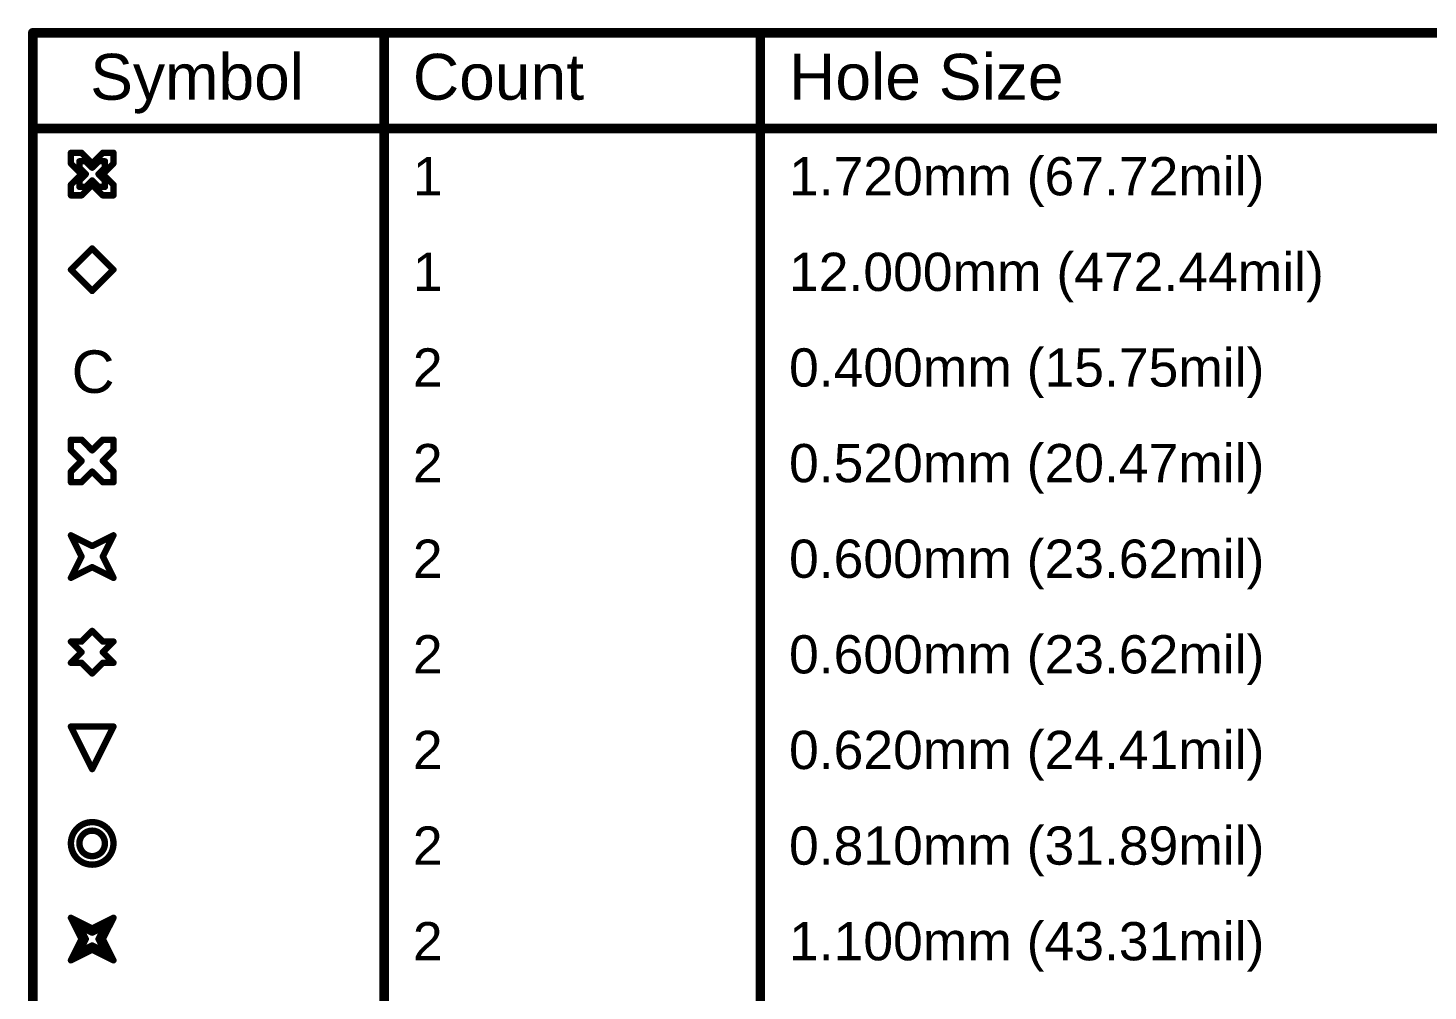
# Model space of a CAD drawing. Header units: inches. Extents: x -2.7 to 10.9, y -2.9 to 7.4.
# Drawn here: x -2.652 to -0.457, y 5.917 to 7.427 of the extents above; entities that cross this region are included whole.
import ezdxf

# ---------------------------------------------------------------- set-up
doc = ezdxf.new("R2010")
doc.units = ezdxf.units.IN
doc.header["$MEASUREMENT"] = 0
doc.layers.add('Drill Drawing', color=1, linetype='Continuous')
doc.styles.add('Arial', font='', dxfattribs={"height": 0.2})
doc.styles.get('Arial').set_extended_font_data('Arial')

msp = doc.modelspace()

# ---------------------------------------------------------------- linework, layer by layer
at = {"layer": 'Drill Drawing'}
for points in [[(-2.6445, 7.4199, 0.015, 0.015, 0), (10.9337, 7.4199, 0.015, 0.015, 0)], [(-2.6445, 4.5699, 0.015, 0.015, 0), (-2.6445, 7.4199, 0.015, 0.015, 0)], [(-2.0936, 4.5699, 0.015, 0.015, 0), (-2.0936, 7.4199, 0.015, 0.015, 0)], [(-1.5038, 4.5699, 0.015, 0.015, 0), (-1.5038, 7.4199, 0.015, 0.015, 0)], [(-2.6445, 7.2699, 0.015, 0.015, 0), (10.9337, 7.2699, 0.015, 0.015, 0)], [(-2.5847, 7.2149, 0.01, 0.01, 0), (-2.5847, 7.2316, 0.01, 0.01, 0)], [(-2.5847, 7.2316, 0.01, 0.01, 0), (-2.568, 7.2316, 0.01, 0.01, 0)], [(-2.5714, 7.2083, 0.01, 0.01, 0), (-2.5714, 7.2183, 0.01, 0.01, 0)], [(-2.5714, 7.2183, 0.01, 0.01, 0), (-2.5614, 7.2183, 0.01, 0.01, 0)], [(-2.568, 7.2316, 0.01, 0.01, 0), (-2.5514, 7.2149, 0.01, 0.01, 0)], [(-2.5614, 7.2183, 0.01, 0.01, 0), (-2.5514, 7.2083, 0.01, 0.01, 0)], [(-2.5514, 7.2149, 0.01, 0.01, 0), (-2.5347, 7.2316, 0.01, 0.01, 0)], [(-2.5514, 7.2083, 0.01, 0.01, 0), (-2.5414, 7.2183, 0.01, 0.01, 0)], [(-2.5414, 7.2183, 0.01, 0.01, 0), (-2.5314, 7.2183, 0.01, 0.01, 0)], [(-2.5347, 7.2316, 0.01, 0.01, 0), (-2.518, 7.2316, 0.01, 0.01, 0)], [(-2.5314, 7.2083, 0.01, 0.01, 0), (-2.5314, 7.2183, 0.01, 0.01, 0)], [(-2.518, 7.2149, 0.01, 0.01, 0), (-2.518, 7.2316, 0.01, 0.01, 0)], [(-2.5847, 7.2149, 0.01, 0.01, 0), (-2.568, 7.1983, 0.01, 0.01, 0)], [(-2.5847, 7.1816, 0.01, 0.01, 0), (-2.568, 7.1983, 0.01, 0.01, 0)], [(-2.5714, 7.2083, 0.01, 0.01, 0), (-2.5614, 7.1983, 0.01, 0.01, 0)], [(-2.5714, 7.1883, 0.01, 0.01, 0), (-2.5614, 7.1983, 0.01, 0.01, 0)], [(-2.5414, 7.1983, 0.01, 0.01, 0), (-2.5314, 7.2083, 0.01, 0.01, 0)], [(-2.5414, 7.1983, 0.01, 0.01, 0), (-2.5314, 7.1883, 0.01, 0.01, 0)], [(-2.5347, 7.1983, 0.01, 0.01, 0), (-2.518, 7.2149, 0.01, 0.01, 0)], [(-2.5347, 7.1983, 0.01, 0.01, 0), (-2.518, 7.1816, 0.01, 0.01, 0)], [(-2.5847, 7.1649, 0.01, 0.01, 0), (-2.5847, 7.1816, 0.01, 0.01, 0)], [(-2.5714, 7.1783, 0.01, 0.01, 0), (-2.5714, 7.1883, 0.01, 0.01, 0)], [(-2.5714, 7.1783, 0.01, 0.01, 0), (-2.5614, 7.1783, 0.01, 0.01, 0)], [(-2.568, 7.1649, 0.01, 0.01, 0), (-2.5514, 7.1816, 0.01, 0.01, 0)], [(-2.5614, 7.1783, 0.01, 0.01, 0), (-2.5514, 7.1883, 0.01, 0.01, 0)], [(-2.5514, 7.1883, 0.01, 0.01, 0), (-2.5414, 7.1783, 0.01, 0.01, 0)], [(-2.5514, 7.1816, 0.01, 0.01, 0), (-2.5347, 7.1649, 0.01, 0.01, 0)], [(-2.5414, 7.1783, 0.01, 0.01, 0), (-2.5314, 7.1783, 0.01, 0.01, 0)], [(-2.5314, 7.1783, 0.01, 0.01, 0), (-2.5314, 7.1883, 0.01, 0.01, 0)], [(-2.518, 7.1649, 0.01, 0.01, 0), (-2.518, 7.1816, 0.01, 0.01, 0)], [(-2.5847, 7.1649, 0.01, 0.01, 0), (-2.568, 7.1649, 0.01, 0.01, 0)], [(-2.5347, 7.1649, 0.01, 0.01, 0), (-2.518, 7.1649, 0.01, 0.01, 0)], [(-2.5847, 7.0483, 0.01, 0.01, 0), (-2.5514, 7.0816, 0.01, 0.01, 0)], [(-2.5514, 7.0816, 0.01, 0.01, 0), (-2.518, 7.0483, 0.01, 0.01, 0)], [(-2.5847, 7.0483, 0.01, 0.01, 0), (-2.5514, 7.0149, 0.01, 0.01, 0)], [(-2.5514, 7.0149, 0.01, 0.01, 0), (-2.518, 7.0483, 0.01, 0.01, 0)], [(-2.5847, 6.7649, 0.01, 0.01, 0), (-2.5847, 6.7816, 0.01, 0.01, 0)], [(-2.5847, 6.7816, 0.01, 0.01, 0), (-2.568, 6.7816, 0.01, 0.01, 0)], [(-2.568, 6.7816, 0.01, 0.01, 0), (-2.5514, 6.7649, 0.01, 0.01, 0)], [(-2.5514, 6.7649, 0.01, 0.01, 0), (-2.5347, 6.7816, 0.01, 0.01, 0)], [(-2.5347, 6.7816, 0.01, 0.01, 0), (-2.518, 6.7816, 0.01, 0.01, 0)], [(-2.518, 6.7649, 0.01, 0.01, 0), (-2.518, 6.7816, 0.01, 0.01, 0)], [(-2.5847, 6.7649, 0.01, 0.01, 0), (-2.568, 6.7483, 0.01, 0.01, 0)], [(-2.5347, 6.7483, 0.01, 0.01, 0), (-2.518, 6.7649, 0.01, 0.01, 0)], [(-2.5847, 6.7316, 0.01, 0.01, 0), (-2.568, 6.7483, 0.01, 0.01, 0)], [(-2.5347, 6.7483, 0.01, 0.01, 0), (-2.518, 6.7316, 0.01, 0.01, 0)], [(-2.5847, 6.7149, 0.01, 0.01, 0), (-2.5847, 6.7316, 0.01, 0.01, 0)], [(-2.5847, 6.7149, 0.01, 0.01, 0), (-2.568, 6.7149, 0.01, 0.01, 0)], [(-2.568, 6.7149, 0.01, 0.01, 0), (-2.5514, 6.7316, 0.01, 0.01, 0)], [(-2.5514, 6.7316, 0.01, 0.01, 0), (-2.5347, 6.7149, 0.01, 0.01, 0)], [(-2.5347, 6.7149, 0.01, 0.01, 0), (-2.518, 6.7149, 0.01, 0.01, 0)], [(-2.518, 6.7149, 0.01, 0.01, 0), (-2.518, 6.7316, 0.01, 0.01, 0)], [(-2.5847, 6.6316, 0.01, 0.01, 0), (-2.5514, 6.6149, 0.01, 0.01, 0)], [(-2.5847, 6.6316, 0.01, 0.01, 0), (-2.568, 6.5983, 0.01, 0.01, 0)], [(-2.5514, 6.6149, 0.01, 0.01, 0), (-2.518, 6.6316, 0.01, 0.01, 0)], [(-2.5347, 6.5983, 0.01, 0.01, 0), (-2.518, 6.6316, 0.01, 0.01, 0)], [(-2.5847, 6.5649, 0.01, 0.01, 0), (-2.568, 6.5983, 0.01, 0.01, 0)], [(-2.5847, 6.5649, 0.01, 0.01, 0), (-2.5514, 6.5816, 0.01, 0.01, 0)], [(-2.5514, 6.5816, 0.01, 0.01, 0), (-2.518, 6.5649, 0.01, 0.01, 0)], [(-2.5347, 6.5983, 0.01, 0.01, 0), (-2.518, 6.5649, 0.01, 0.01, 0)], [(-2.568, 6.4649, 0.01, 0.01, 0), (-2.5514, 6.4816, 0.01, 0.01, 0)], [(-2.5514, 6.4816, 0.01, 0.01, 0), (-2.5347, 6.4649, 0.01, 0.01, 0)], [(-2.5847, 6.4649, 0.01, 0.01, 0), (-2.568, 6.4483, 0.01, 0.01, 0)], [(-2.5847, 6.4649, 0.01, 0.01, 0), (-2.568, 6.4649, 0.01, 0.01, 0)], [(-2.5347, 6.4649, 0.01, 0.01, 0), (-2.518, 6.4649, 0.01, 0.01, 0)], [(-2.5347, 6.4483, 0.01, 0.01, 0), (-2.518, 6.4649, 0.01, 0.01, 0)], [(-2.5847, 6.4316, 0.01, 0.01, 0), (-2.568, 6.4483, 0.01, 0.01, 0)], [(-2.5847, 6.4316, 0.01, 0.01, 0), (-2.568, 6.4316, 0.01, 0.01, 0)], [(-2.568, 6.4316, 0.01, 0.01, 0), (-2.5514, 6.4149, 0.01, 0.01, 0)], [(-2.5514, 6.4149, 0.01, 0.01, 0), (-2.5347, 6.4316, 0.01, 0.01, 0)], [(-2.5347, 6.4483, 0.01, 0.01, 0), (-2.518, 6.4316, 0.01, 0.01, 0)], [(-2.5347, 6.4316, 0.01, 0.01, 0), (-2.518, 6.4316, 0.01, 0.01, 0)], [(-2.5847, 6.3316, 0.01, 0.01, 0), (-2.518, 6.3316, 0.01, 0.01, 0)], [(-2.5847, 6.3316, 0.01, 0.01, 0), (-2.5514, 6.2649, 0.01, 0.01, 0)], [(-2.5514, 6.2649, 0.01, 0.01, 0), (-2.518, 6.3316, 0.01, 0.01, 0)], [(-2.5847, 6.0316, 0.01, 0.01, 0), (-2.5514, 6.0149, 0.01, 0.01, 0)], [(-2.5847, 6.0316, 0.01, 0.01, 0), (-2.568, 5.9983, 0.01, 0.01, 0)], [(-2.5514, 6.0149, 0.01, 0.01, 0), (-2.518, 6.0316, 0.01, 0.01, 0)], [(-2.5347, 5.9983, 0.01, 0.01, 0), (-2.518, 6.0316, 0.01, 0.01, 0)], [(-2.5714, 6.0183, 0.01, 0.01, 0), (-2.5514, 6.0083, 0.01, 0.01, 0)], [(-2.5714, 6.0183, 0.01, 0.01, 0), (-2.5614, 5.9983, 0.01, 0.01, 0)], [(-2.5514, 6.0083, 0.01, 0.01, 0), (-2.5314, 6.0183, 0.01, 0.01, 0)], [(-2.5414, 5.9983, 0.01, 0.01, 0), (-2.5314, 6.0183, 0.01, 0.01, 0)], [(-2.5847, 5.9649, 0.01, 0.01, 0), (-2.568, 5.9983, 0.01, 0.01, 0)], [(-2.5714, 5.9783, 0.01, 0.01, 0), (-2.5614, 5.9983, 0.01, 0.01, 0)], [(-2.5714, 5.9783, 0.01, 0.01, 0), (-2.5514, 5.9883, 0.01, 0.01, 0)], [(-2.5514, 5.9883, 0.01, 0.01, 0), (-2.5314, 5.9783, 0.01, 0.01, 0)], [(-2.5414, 5.9983, 0.01, 0.01, 0), (-2.5314, 5.9783, 0.01, 0.01, 0)], [(-2.5347, 5.9983, 0.01, 0.01, 0), (-2.518, 5.9649, 0.01, 0.01, 0)], [(-2.5847, 5.9649, 0.01, 0.01, 0), (-2.5514, 5.9816, 0.01, 0.01, 0)], [(-2.5514, 5.9816, 0.01, 0.01, 0), (-2.518, 5.9649, 0.01, 0.01, 0)]]:
    msp.add_lwpolyline(points, format="xyseb", dxfattribs=at)
for points in [[(-2.6482, 7.4199, 0.0075, 0.0075, 1), (-2.6408, 7.4199, 0.0075, 0.0075, 1)], [(-2.6482, 7.4199, 0.0075, 0.0075, 1), (-2.6408, 7.4199, 0.0075, 0.0075, 1)], [(-2.0974, 7.4199, 0.0075, 0.0075, 1), (-2.0899, 7.4199, 0.0075, 0.0075, 1)], [(-1.5075, 7.4199, 0.0075, 0.0075, 1), (-1.5, 7.4199, 0.0075, 0.0075, 1)], [(-2.6482, 7.2699, 0.0075, 0.0075, 1), (-2.6408, 7.2699, 0.0075, 0.0075, 1)], [(-2.5872, 7.2316, 0.005, 0.005, 1), (-2.5822, 7.2316, 0.005, 0.005, 1)], [(-2.5872, 7.2316, 0.005, 0.005, 1), (-2.5822, 7.2316, 0.005, 0.005, 1)], [(-2.5739, 7.2183, 0.005, 0.005, 1), (-2.5689, 7.2183, 0.005, 0.005, 1)], [(-2.5739, 7.2183, 0.005, 0.005, 1), (-2.5689, 7.2183, 0.005, 0.005, 1)], [(-2.5705, 7.2316, 0.005, 0.005, 1), (-2.5655, 7.2316, 0.005, 0.005, 1)], [(-2.5705, 7.2316, 0.005, 0.005, 1), (-2.5655, 7.2316, 0.005, 0.005, 1)], [(-2.5639, 7.2183, 0.005, 0.005, 1), (-2.5589, 7.2183, 0.005, 0.005, 1)], [(-2.5639, 7.2183, 0.005, 0.005, 1), (-2.5589, 7.2183, 0.005, 0.005, 1)], [(-2.5439, 7.2183, 0.005, 0.005, 1), (-2.5389, 7.2183, 0.005, 0.005, 1)], [(-2.5439, 7.2183, 0.005, 0.005, 1), (-2.5389, 7.2183, 0.005, 0.005, 1)], [(-2.5372, 7.2316, 0.005, 0.005, 1), (-2.5322, 7.2316, 0.005, 0.005, 1)], [(-2.5372, 7.2316, 0.005, 0.005, 1), (-2.5322, 7.2316, 0.005, 0.005, 1)], [(-2.5339, 7.2183, 0.005, 0.005, 1), (-2.5289, 7.2183, 0.005, 0.005, 1)], [(-2.5339, 7.2183, 0.005, 0.005, 1), (-2.5289, 7.2183, 0.005, 0.005, 1)], [(-2.5205, 7.2316, 0.005, 0.005, 1), (-2.5155, 7.2316, 0.005, 0.005, 1)], [(-2.5205, 7.2316, 0.005, 0.005, 1), (-2.5155, 7.2316, 0.005, 0.005, 1)], [(-2.5872, 7.2149, 0.005, 0.005, 1), (-2.5822, 7.2149, 0.005, 0.005, 1)], [(-2.5872, 7.2149, 0.005, 0.005, 1), (-2.5822, 7.2149, 0.005, 0.005, 1)], [(-2.5739, 7.2083, 0.005, 0.005, 1), (-2.5689, 7.2083, 0.005, 0.005, 1)], [(-2.5739, 7.2083, 0.005, 0.005, 1), (-2.5689, 7.2083, 0.005, 0.005, 1)], [(-2.5705, 7.1983, 0.005, 0.005, 1), (-2.5655, 7.1983, 0.005, 0.005, 1)], [(-2.5705, 7.1983, 0.005, 0.005, 1), (-2.5655, 7.1983, 0.005, 0.005, 1)], [(-2.5639, 7.1983, 0.005, 0.005, 1), (-2.5589, 7.1983, 0.005, 0.005, 1)], [(-2.5639, 7.1983, 0.005, 0.005, 1), (-2.5589, 7.1983, 0.005, 0.005, 1)], [(-2.5539, 7.2149, 0.005, 0.005, 1), (-2.5489, 7.2149, 0.005, 0.005, 1)], [(-2.5539, 7.2149, 0.005, 0.005, 1), (-2.5489, 7.2149, 0.005, 0.005, 1)], [(-2.5539, 7.2083, 0.005, 0.005, 1), (-2.5489, 7.2083, 0.005, 0.005, 1)], [(-2.5539, 7.2083, 0.005, 0.005, 1), (-2.5489, 7.2083, 0.005, 0.005, 1)], [(-2.5439, 7.1983, 0.005, 0.005, 1), (-2.5389, 7.1983, 0.005, 0.005, 1)], [(-2.5439, 7.1983, 0.005, 0.005, 1), (-2.5389, 7.1983, 0.005, 0.005, 1)], [(-2.5372, 7.1983, 0.005, 0.005, 1), (-2.5322, 7.1983, 0.005, 0.005, 1)], [(-2.5372, 7.1983, 0.005, 0.005, 1), (-2.5322, 7.1983, 0.005, 0.005, 1)], [(-2.5339, 7.2083, 0.005, 0.005, 1), (-2.5289, 7.2083, 0.005, 0.005, 1)], [(-2.5339, 7.2083, 0.005, 0.005, 1), (-2.5289, 7.2083, 0.005, 0.005, 1)], [(-2.5205, 7.2149, 0.005, 0.005, 1), (-2.5155, 7.2149, 0.005, 0.005, 1)], [(-2.5205, 7.2149, 0.005, 0.005, 1), (-2.5155, 7.2149, 0.005, 0.005, 1)], [(-2.5872, 7.1816, 0.005, 0.005, 1), (-2.5822, 7.1816, 0.005, 0.005, 1)], [(-2.5872, 7.1816, 0.005, 0.005, 1), (-2.5822, 7.1816, 0.005, 0.005, 1)], [(-2.5739, 7.1883, 0.005, 0.005, 1), (-2.5689, 7.1883, 0.005, 0.005, 1)], [(-2.5739, 7.1883, 0.005, 0.005, 1), (-2.5689, 7.1883, 0.005, 0.005, 1)], [(-2.5739, 7.1783, 0.005, 0.005, 1), (-2.5689, 7.1783, 0.005, 0.005, 1)], [(-2.5739, 7.1783, 0.005, 0.005, 1), (-2.5689, 7.1783, 0.005, 0.005, 1)], [(-2.5639, 7.1783, 0.005, 0.005, 1), (-2.5589, 7.1783, 0.005, 0.005, 1)], [(-2.5639, 7.1783, 0.005, 0.005, 1), (-2.5589, 7.1783, 0.005, 0.005, 1)], [(-2.5539, 7.1883, 0.005, 0.005, 1), (-2.5489, 7.1883, 0.005, 0.005, 1)], [(-2.5539, 7.1883, 0.005, 0.005, 1), (-2.5489, 7.1883, 0.005, 0.005, 1)], [(-2.5539, 7.1816, 0.005, 0.005, 1), (-2.5489, 7.1816, 0.005, 0.005, 1)], [(-2.5539, 7.1816, 0.005, 0.005, 1), (-2.5489, 7.1816, 0.005, 0.005, 1)], [(-2.5439, 7.1783, 0.005, 0.005, 1), (-2.5389, 7.1783, 0.005, 0.005, 1)], [(-2.5439, 7.1783, 0.005, 0.005, 1), (-2.5389, 7.1783, 0.005, 0.005, 1)], [(-2.5339, 7.1883, 0.005, 0.005, 1), (-2.5289, 7.1883, 0.005, 0.005, 1)], [(-2.5339, 7.1883, 0.005, 0.005, 1), (-2.5289, 7.1883, 0.005, 0.005, 1)], [(-2.5339, 7.1783, 0.005, 0.005, 1), (-2.5289, 7.1783, 0.005, 0.005, 1)], [(-2.5339, 7.1783, 0.005, 0.005, 1), (-2.5289, 7.1783, 0.005, 0.005, 1)], [(-2.5205, 7.1816, 0.005, 0.005, 1), (-2.5155, 7.1816, 0.005, 0.005, 1)], [(-2.5205, 7.1816, 0.005, 0.005, 1), (-2.5155, 7.1816, 0.005, 0.005, 1)], [(-2.5872, 7.1649, 0.005, 0.005, 1), (-2.5822, 7.1649, 0.005, 0.005, 1)], [(-2.5872, 7.1649, 0.005, 0.005, 1), (-2.5822, 7.1649, 0.005, 0.005, 1)], [(-2.5705, 7.1649, 0.005, 0.005, 1), (-2.5655, 7.1649, 0.005, 0.005, 1)], [(-2.5705, 7.1649, 0.005, 0.005, 1), (-2.5655, 7.1649, 0.005, 0.005, 1)], [(-2.5372, 7.1649, 0.005, 0.005, 1), (-2.5322, 7.1649, 0.005, 0.005, 1)], [(-2.5372, 7.1649, 0.005, 0.005, 1), (-2.5322, 7.1649, 0.005, 0.005, 1)], [(-2.5205, 7.1649, 0.005, 0.005, 1), (-2.5155, 7.1649, 0.005, 0.005, 1)], [(-2.5205, 7.1649, 0.005, 0.005, 1), (-2.5155, 7.1649, 0.005, 0.005, 1)], [(-2.5539, 7.0816, 0.005, 0.005, 1), (-2.5489, 7.0816, 0.005, 0.005, 1)], [(-2.5539, 7.0816, 0.005, 0.005, 1), (-2.5489, 7.0816, 0.005, 0.005, 1)], [(-2.5872, 7.0483, 0.005, 0.005, 1), (-2.5822, 7.0483, 0.005, 0.005, 1)], [(-2.5872, 7.0483, 0.005, 0.005, 1), (-2.5822, 7.0483, 0.005, 0.005, 1)], [(-2.5205, 7.0483, 0.005, 0.005, 1), (-2.5155, 7.0483, 0.005, 0.005, 1)], [(-2.5205, 7.0483, 0.005, 0.005, 1), (-2.5155, 7.0483, 0.005, 0.005, 1)], [(-2.5539, 7.0149, 0.005, 0.005, 1), (-2.5489, 7.0149, 0.005, 0.005, 1)], [(-2.5539, 7.0149, 0.005, 0.005, 1), (-2.5489, 7.0149, 0.005, 0.005, 1)], [(-2.5872, 6.7816, 0.005, 0.005, 1), (-2.5822, 6.7816, 0.005, 0.005, 1)], [(-2.5872, 6.7816, 0.005, 0.005, 1), (-2.5822, 6.7816, 0.005, 0.005, 1)], [(-2.5705, 6.7816, 0.005, 0.005, 1), (-2.5655, 6.7816, 0.005, 0.005, 1)], [(-2.5705, 6.7816, 0.005, 0.005, 1), (-2.5655, 6.7816, 0.005, 0.005, 1)], [(-2.5372, 6.7816, 0.005, 0.005, 1), (-2.5322, 6.7816, 0.005, 0.005, 1)], [(-2.5372, 6.7816, 0.005, 0.005, 1), (-2.5322, 6.7816, 0.005, 0.005, 1)], [(-2.5205, 6.7816, 0.005, 0.005, 1), (-2.5155, 6.7816, 0.005, 0.005, 1)], [(-2.5205, 6.7816, 0.005, 0.005, 1), (-2.5155, 6.7816, 0.005, 0.005, 1)], [(-2.5872, 6.7649, 0.005, 0.005, 1), (-2.5822, 6.7649, 0.005, 0.005, 1)], [(-2.5872, 6.7649, 0.005, 0.005, 1), (-2.5822, 6.7649, 0.005, 0.005, 1)], [(-2.5539, 6.7649, 0.005, 0.005, 1), (-2.5489, 6.7649, 0.005, 0.005, 1)], [(-2.5539, 6.7649, 0.005, 0.005, 1), (-2.5489, 6.7649, 0.005, 0.005, 1)], [(-2.5205, 6.7649, 0.005, 0.005, 1), (-2.5155, 6.7649, 0.005, 0.005, 1)], [(-2.5205, 6.7649, 0.005, 0.005, 1), (-2.5155, 6.7649, 0.005, 0.005, 1)], [(-2.5705, 6.7483, 0.005, 0.005, 1), (-2.5655, 6.7483, 0.005, 0.005, 1)], [(-2.5705, 6.7483, 0.005, 0.005, 1), (-2.5655, 6.7483, 0.005, 0.005, 1)], [(-2.5372, 6.7483, 0.005, 0.005, 1), (-2.5322, 6.7483, 0.005, 0.005, 1)], [(-2.5372, 6.7483, 0.005, 0.005, 1), (-2.5322, 6.7483, 0.005, 0.005, 1)], [(-2.5872, 6.7316, 0.005, 0.005, 1), (-2.5822, 6.7316, 0.005, 0.005, 1)], [(-2.5872, 6.7316, 0.005, 0.005, 1), (-2.5822, 6.7316, 0.005, 0.005, 1)], [(-2.5872, 6.7149, 0.005, 0.005, 1), (-2.5822, 6.7149, 0.005, 0.005, 1)], [(-2.5872, 6.7149, 0.005, 0.005, 1), (-2.5822, 6.7149, 0.005, 0.005, 1)], [(-2.5705, 6.7149, 0.005, 0.005, 1), (-2.5655, 6.7149, 0.005, 0.005, 1)], [(-2.5705, 6.7149, 0.005, 0.005, 1), (-2.5655, 6.7149, 0.005, 0.005, 1)], [(-2.5539, 6.7316, 0.005, 0.005, 1), (-2.5489, 6.7316, 0.005, 0.005, 1)], [(-2.5539, 6.7316, 0.005, 0.005, 1), (-2.5489, 6.7316, 0.005, 0.005, 1)], [(-2.5372, 6.7149, 0.005, 0.005, 1), (-2.5322, 6.7149, 0.005, 0.005, 1)], [(-2.5372, 6.7149, 0.005, 0.005, 1), (-2.5322, 6.7149, 0.005, 0.005, 1)], [(-2.5205, 6.7316, 0.005, 0.005, 1), (-2.5155, 6.7316, 0.005, 0.005, 1)], [(-2.5205, 6.7316, 0.005, 0.005, 1), (-2.5155, 6.7316, 0.005, 0.005, 1)], [(-2.5205, 6.7149, 0.005, 0.005, 1), (-2.5155, 6.7149, 0.005, 0.005, 1)], [(-2.5205, 6.7149, 0.005, 0.005, 1), (-2.5155, 6.7149, 0.005, 0.005, 1)], [(-2.5872, 6.6316, 0.005, 0.005, 1), (-2.5822, 6.6316, 0.005, 0.005, 1)], [(-2.5872, 6.6316, 0.005, 0.005, 1), (-2.5822, 6.6316, 0.005, 0.005, 1)], [(-2.5205, 6.6316, 0.005, 0.005, 1), (-2.5155, 6.6316, 0.005, 0.005, 1)], [(-2.5205, 6.6316, 0.005, 0.005, 1), (-2.5155, 6.6316, 0.005, 0.005, 1)], [(-2.5539, 6.6149, 0.005, 0.005, 1), (-2.5489, 6.6149, 0.005, 0.005, 1)], [(-2.5539, 6.6149, 0.005, 0.005, 1), (-2.5489, 6.6149, 0.005, 0.005, 1)], [(-2.5705, 6.5983, 0.005, 0.005, 1), (-2.5655, 6.5983, 0.005, 0.005, 1)], [(-2.5705, 6.5983, 0.005, 0.005, 1), (-2.5655, 6.5983, 0.005, 0.005, 1)], [(-2.5539, 6.5816, 0.005, 0.005, 1), (-2.5489, 6.5816, 0.005, 0.005, 1)], [(-2.5539, 6.5816, 0.005, 0.005, 1), (-2.5489, 6.5816, 0.005, 0.005, 1)], [(-2.5372, 6.5983, 0.005, 0.005, 1), (-2.5322, 6.5983, 0.005, 0.005, 1)], [(-2.5372, 6.5983, 0.005, 0.005, 1), (-2.5322, 6.5983, 0.005, 0.005, 1)], [(-2.5872, 6.5649, 0.005, 0.005, 1), (-2.5822, 6.5649, 0.005, 0.005, 1)], [(-2.5872, 6.5649, 0.005, 0.005, 1), (-2.5822, 6.5649, 0.005, 0.005, 1)], [(-2.5205, 6.5649, 0.005, 0.005, 1), (-2.5155, 6.5649, 0.005, 0.005, 1)], [(-2.5205, 6.5649, 0.005, 0.005, 1), (-2.5155, 6.5649, 0.005, 0.005, 1)], [(-2.5539, 6.4816, 0.005, 0.005, 1), (-2.5489, 6.4816, 0.005, 0.005, 1)], [(-2.5539, 6.4816, 0.005, 0.005, 1), (-2.5489, 6.4816, 0.005, 0.005, 1)], [(-2.5872, 6.4649, 0.005, 0.005, 1), (-2.5822, 6.4649, 0.005, 0.005, 1)], [(-2.5872, 6.4649, 0.005, 0.005, 1), (-2.5822, 6.4649, 0.005, 0.005, 1)], [(-2.5705, 6.4649, 0.005, 0.005, 1), (-2.5655, 6.4649, 0.005, 0.005, 1)], [(-2.5705, 6.4649, 0.005, 0.005, 1), (-2.5655, 6.4649, 0.005, 0.005, 1)], [(-2.5372, 6.4649, 0.005, 0.005, 1), (-2.5322, 6.4649, 0.005, 0.005, 1)], [(-2.5372, 6.4649, 0.005, 0.005, 1), (-2.5322, 6.4649, 0.005, 0.005, 1)], [(-2.5205, 6.4649, 0.005, 0.005, 1), (-2.5155, 6.4649, 0.005, 0.005, 1)], [(-2.5205, 6.4649, 0.005, 0.005, 1), (-2.5155, 6.4649, 0.005, 0.005, 1)], [(-2.5872, 6.4316, 0.005, 0.005, 1), (-2.5822, 6.4316, 0.005, 0.005, 1)], [(-2.5872, 6.4316, 0.005, 0.005, 1), (-2.5822, 6.4316, 0.005, 0.005, 1)], [(-2.5705, 6.4483, 0.005, 0.005, 1), (-2.5655, 6.4483, 0.005, 0.005, 1)], [(-2.5705, 6.4483, 0.005, 0.005, 1), (-2.5655, 6.4483, 0.005, 0.005, 1)], [(-2.5705, 6.4316, 0.005, 0.005, 1), (-2.5655, 6.4316, 0.005, 0.005, 1)], [(-2.5705, 6.4316, 0.005, 0.005, 1), (-2.5655, 6.4316, 0.005, 0.005, 1)], [(-2.5372, 6.4483, 0.005, 0.005, 1), (-2.5322, 6.4483, 0.005, 0.005, 1)], [(-2.5372, 6.4483, 0.005, 0.005, 1), (-2.5322, 6.4483, 0.005, 0.005, 1)], [(-2.5372, 6.4316, 0.005, 0.005, 1), (-2.5322, 6.4316, 0.005, 0.005, 1)], [(-2.5372, 6.4316, 0.005, 0.005, 1), (-2.5322, 6.4316, 0.005, 0.005, 1)], [(-2.5205, 6.4316, 0.005, 0.005, 1), (-2.5155, 6.4316, 0.005, 0.005, 1)], [(-2.5205, 6.4316, 0.005, 0.005, 1), (-2.5155, 6.4316, 0.005, 0.005, 1)], [(-2.5539, 6.4149, 0.005, 0.005, 1), (-2.5489, 6.4149, 0.005, 0.005, 1)], [(-2.5539, 6.4149, 0.005, 0.005, 1), (-2.5489, 6.4149, 0.005, 0.005, 1)], [(-2.5872, 6.3316, 0.005, 0.005, 1), (-2.5822, 6.3316, 0.005, 0.005, 1)], [(-2.5872, 6.3316, 0.005, 0.005, 1), (-2.5822, 6.3316, 0.005, 0.005, 1)], [(-2.5205, 6.3316, 0.005, 0.005, 1), (-2.5155, 6.3316, 0.005, 0.005, 1)], [(-2.5205, 6.3316, 0.005, 0.005, 1), (-2.5155, 6.3316, 0.005, 0.005, 1)], [(-2.5539, 6.2649, 0.005, 0.005, 1), (-2.5489, 6.2649, 0.005, 0.005, 1)], [(-2.5539, 6.2649, 0.005, 0.005, 1), (-2.5489, 6.2649, 0.005, 0.005, 1)], [(-2.518, 6.1483, 0.01, 0.01, 1), (-2.5847, 6.1483, 0.01, 0.01, 1)], [(-2.5314, 6.1483, 0.01, 0.01, 1), (-2.5714, 6.1483, 0.01, 0.01, 1)], [(-2.5872, 6.1483, 0.005, 0.005, 1), (-2.5822, 6.1483, 0.005, 0.005, 1)], [(-2.5739, 6.1483, 0.005, 0.005, 1), (-2.5689, 6.1483, 0.005, 0.005, 1)], [(-2.5339, 6.1483, 0.005, 0.005, 1), (-2.5289, 6.1483, 0.005, 0.005, 1)], [(-2.5205, 6.1483, 0.005, 0.005, 1), (-2.5155, 6.1483, 0.005, 0.005, 1)], [(-2.5872, 6.0316, 0.005, 0.005, 1), (-2.5822, 6.0316, 0.005, 0.005, 1)], [(-2.5872, 6.0316, 0.005, 0.005, 1), (-2.5822, 6.0316, 0.005, 0.005, 1)], [(-2.5205, 6.0316, 0.005, 0.005, 1), (-2.5155, 6.0316, 0.005, 0.005, 1)], [(-2.5205, 6.0316, 0.005, 0.005, 1), (-2.5155, 6.0316, 0.005, 0.005, 1)], [(-2.5739, 6.0183, 0.005, 0.005, 1), (-2.5689, 6.0183, 0.005, 0.005, 1)], [(-2.5739, 6.0183, 0.005, 0.005, 1), (-2.5689, 6.0183, 0.005, 0.005, 1)], [(-2.5539, 6.0149, 0.005, 0.005, 1), (-2.5489, 6.0149, 0.005, 0.005, 1)], [(-2.5539, 6.0149, 0.005, 0.005, 1), (-2.5489, 6.0149, 0.005, 0.005, 1)], [(-2.5339, 6.0183, 0.005, 0.005, 1), (-2.5289, 6.0183, 0.005, 0.005, 1)], [(-2.5339, 6.0183, 0.005, 0.005, 1), (-2.5289, 6.0183, 0.005, 0.005, 1)], [(-2.5705, 5.9983, 0.005, 0.005, 1), (-2.5655, 5.9983, 0.005, 0.005, 1)], [(-2.5705, 5.9983, 0.005, 0.005, 1), (-2.5655, 5.9983, 0.005, 0.005, 1)], [(-2.5639, 5.9983, 0.005, 0.005, 1), (-2.5589, 5.9983, 0.005, 0.005, 1)], [(-2.5639, 5.9983, 0.005, 0.005, 1), (-2.5589, 5.9983, 0.005, 0.005, 1)], [(-2.5539, 6.0083, 0.005, 0.005, 1), (-2.5489, 6.0083, 0.005, 0.005, 1)], [(-2.5539, 6.0083, 0.005, 0.005, 1), (-2.5489, 6.0083, 0.005, 0.005, 1)], [(-2.5539, 5.9883, 0.005, 0.005, 1), (-2.5489, 5.9883, 0.005, 0.005, 1)], [(-2.5539, 5.9883, 0.005, 0.005, 1), (-2.5489, 5.9883, 0.005, 0.005, 1)], [(-2.5439, 5.9983, 0.005, 0.005, 1), (-2.5389, 5.9983, 0.005, 0.005, 1)], [(-2.5439, 5.9983, 0.005, 0.005, 1), (-2.5389, 5.9983, 0.005, 0.005, 1)], [(-2.5372, 5.9983, 0.005, 0.005, 1), (-2.5322, 5.9983, 0.005, 0.005, 1)], [(-2.5372, 5.9983, 0.005, 0.005, 1), (-2.5322, 5.9983, 0.005, 0.005, 1)], [(-2.5739, 5.9783, 0.005, 0.005, 1), (-2.5689, 5.9783, 0.005, 0.005, 1)], [(-2.5739, 5.9783, 0.005, 0.005, 1), (-2.5689, 5.9783, 0.005, 0.005, 1)], [(-2.5539, 5.9816, 0.005, 0.005, 1), (-2.5489, 5.9816, 0.005, 0.005, 1)], [(-2.5539, 5.9816, 0.005, 0.005, 1), (-2.5489, 5.9816, 0.005, 0.005, 1)], [(-2.5339, 5.9783, 0.005, 0.005, 1), (-2.5289, 5.9783, 0.005, 0.005, 1)], [(-2.5339, 5.9783, 0.005, 0.005, 1), (-2.5289, 5.9783, 0.005, 0.005, 1)], [(-2.5872, 5.9649, 0.005, 0.005, 1), (-2.5822, 5.9649, 0.005, 0.005, 1)], [(-2.5872, 5.9649, 0.005, 0.005, 1), (-2.5822, 5.9649, 0.005, 0.005, 1)], [(-2.5205, 5.9649, 0.005, 0.005, 1), (-2.5155, 5.9649, 0.005, 0.005, 1)], [(-2.5205, 5.9649, 0.005, 0.005, 1), (-2.5155, 5.9649, 0.005, 0.005, 1)]]:
    msp.add_lwpolyline(points, format="xyseb", close=True, dxfattribs=at)

# ---------------------------------------------------------------- texts
at = {"layer": 'Drill Drawing', "style": 'Arial'}
for s, height, p in [('Symbol', 0.072, (-2.5545, 7.3149)), ('Count', 0.072, (-2.0486, 7.3149)), ('Hole Size', 0.072, (-1.4588, 7.3149)), ('1', 0.06, (-2.0486, 7.1649)), ('1.720mm (67.72mil)', 0.06, (-1.4588, 7.1649)), ('1', 0.06, (-2.0486, 7.0149)), ('12.000mm (472.44mil)', 0.06, (-1.4588, 7.0149)), ('C', 0.0667, (-2.5836, 6.855)), ('2', 0.06, (-2.0486, 6.8649)), ('0.400mm (15.75mil)', 0.06, (-1.4588, 6.8649)), ('2', 0.06, (-2.0486, 6.7149)), ('0.520mm (20.47mil)', 0.06, (-1.4588, 6.7149)), ('2', 0.06, (-2.0486, 6.5649)), ('0.600mm (23.62mil)', 0.06, (-1.4588, 6.5649)), ('2', 0.06, (-2.0486, 6.4149)), ('0.600mm (23.62mil)', 0.06, (-1.4588, 6.4149)), ('2', 0.06, (-2.0486, 6.2649)), ('0.620mm (24.41mil)', 0.06, (-1.4588, 6.2649)), ('2', 0.06, (-2.0486, 6.1149)), ('0.810mm (31.89mil)', 0.06, (-1.4588, 6.1149)), ('2', 0.06, (-2.0486, 5.9649)), ('1.100mm (43.31mil)', 0.06, (-1.4588, 5.9649))]:
    msp.add_text(s, height=height, dxfattribs=at).set_placement(p)

doc.saveas('drawing.dxf')
